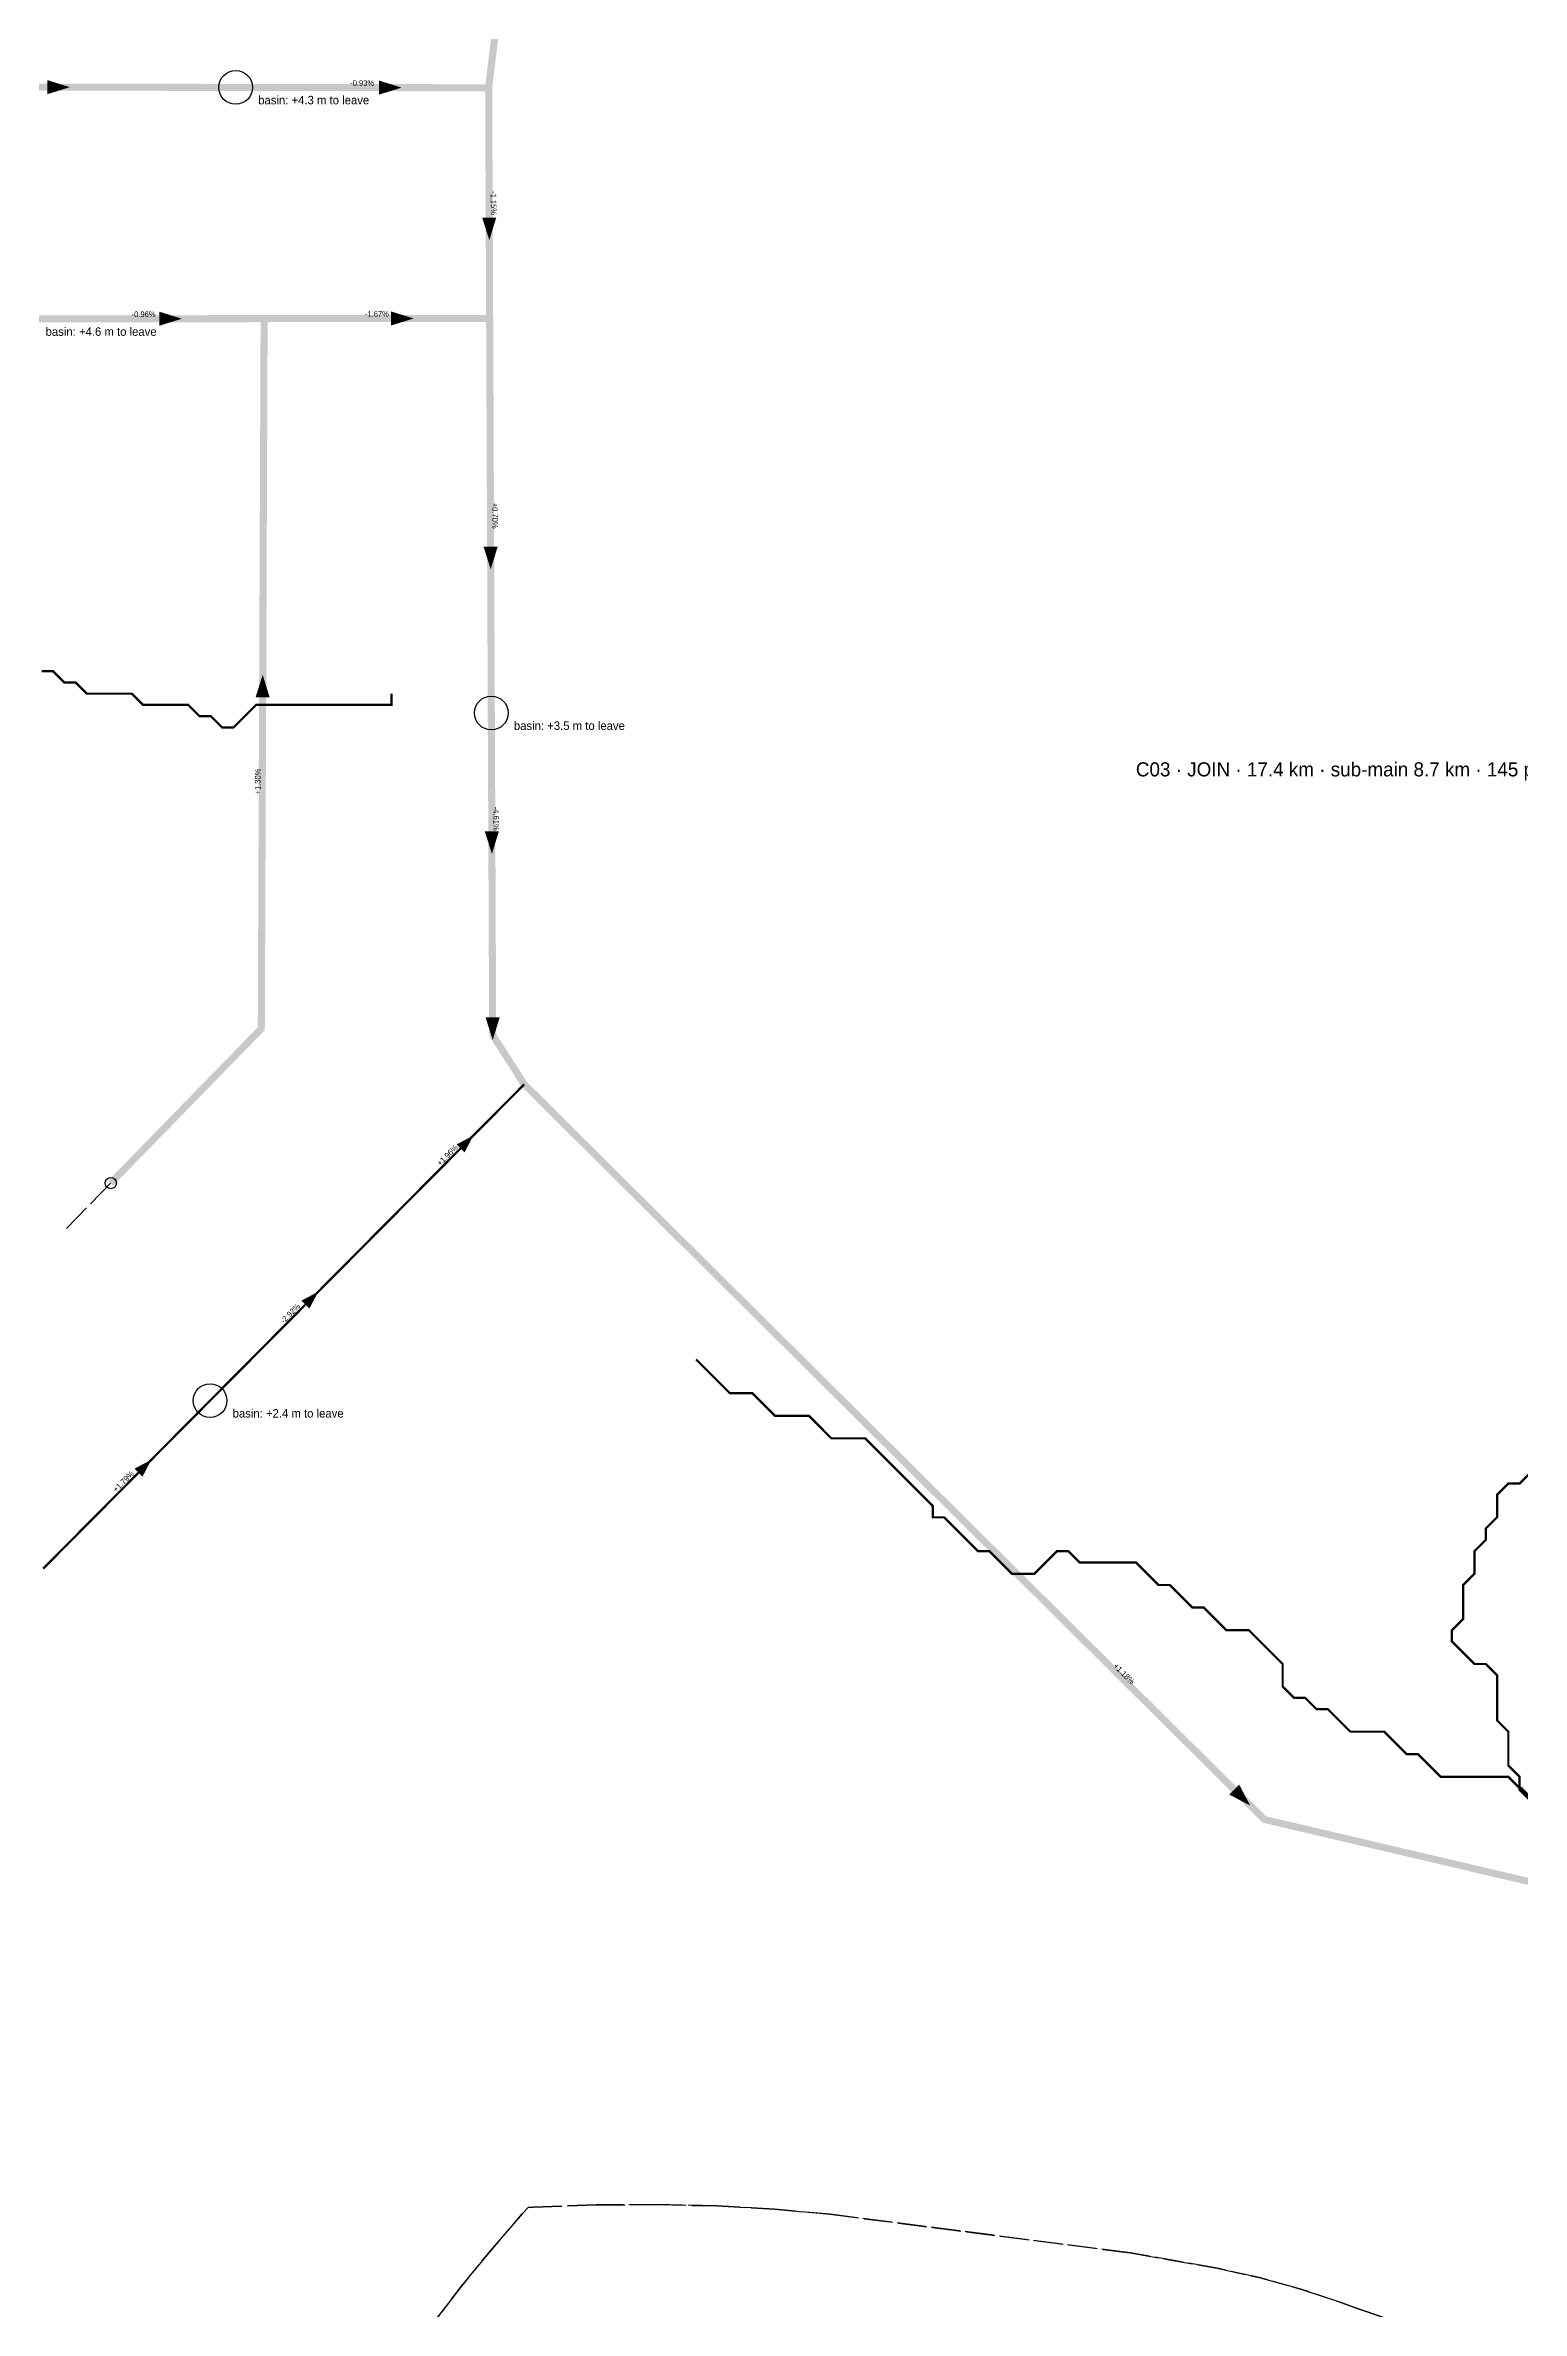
# Model space of a CAD drawing. Header units: metres. Extents: x 442821 to 452274, y 2561971 to 2571293.
# Drawn here: x 445217 to 445740, y 2563970 to 2564773 of the extents above; entities that cross this region are included whole.
import ezdxf
from ezdxf.enums import TextEntityAlignment as Align

# ---------------------------------------------------------------- set-up
doc = ezdxf.new("R2010")
doc.units = ezdxf.units.M
doc.header["$LTSCALE"] = 8
doc.linetypes.add('DASHDOT', pattern=[3.556, 2.54, -0.508, 0, -0.508])
doc.linetypes.add('DASHED', pattern=[1.524, 1.27, -0.254])
for name, color, linetype in [('A_ARROWS', 7, 'Continuous'), ('A_BASINS', 1, 'Continuous'), ('A_CATCH_LABEL', 7, 'Continuous'), ('A_CATCHMENTS', 7, 'Continuous'), ('A_GRADIENT', 8, 'Continuous'), ('A_HEAD_GAP', 8, 'Continuous'), ('A_HEADS', 8, 'Continuous'), ('A_LATERAL', 7, 'Continuous'), ('A_STREAMS', 5, 'Continuous'), ('A_SUBMAIN', 7, 'Continuous')]:
    doc.layers.add(name, color=color, linetype=linetype)

msp = doc.modelspace()

# ---------------------------------------------------------------- linework, layer by layer
at = {"layer": 'A_ARROWS', "color": 2}
for points in [[(445225.21, 2564758.55), (445217.21, 2564756.06), (445217.22, 2564761.06)], [(445342.85, 2564758.39), (445334.85, 2564755.9), (445334.85, 2564760.9)], [(445373.97, 2564704.28), (445371.44, 2564712.27), (445376.44, 2564712.29)], [(445264.93, 2564676.44), (445256.93, 2564673.93), (445256.93, 2564678.93)], [(445347.1, 2564676.53), (445339.1, 2564674.02), (445339.1, 2564679.02)], [(445374.47, 2564587.59), (445371.93, 2564595.58), (445376.93, 2564595.6)], [(445293.62, 2564550.15), (445296.09, 2564542.14), (445291.09, 2564542.16)], [(445374.9, 2564486.63), (445372.36, 2564494.62), (445377.36, 2564494.64)], [(445375.18, 2564420.65), (445372.64, 2564428.64), (445377.64, 2564428.66)], [(445368.29, 2564386.74), (445365.2, 2564380.79), (445362.36, 2564383.6)], [(445313.28, 2564331.35), (445310.19, 2564325.4), (445307.35, 2564328.21)], [(445254.1, 2564271.75), (445251.01, 2564265.8), (445248.17, 2564268.62)], [(445643.77, 2564149.18), (445636.33, 2564153.04), (445639.85, 2564156.59)]]:
    msp.add_solid(points, dxfattribs=at)
at = {"layer": 'A_BASINS', "color": 1}
for centre in [(445284.02, 2564758.47), (445374.68, 2564536.61), (445274.95, 2564292.75)]:
    msp.add_circle(centre, 6, dxfattribs=at)
at = {"layer": 'A_CATCHMENTS', "color": 2, "linetype": 'DASHED'}
msp.add_lwpolyline([(445690.83, 2563967.76), (445682.03, 2563970.64), (445676.31, 2563972.83), (445661.73, 2563977.64), (445646.98, 2563981.72), (445632.06, 2563985.09), (445601.18, 2563990.52), (445494.82, 2564004.19), (445475.05, 2564006), (445454.64, 2564007.15), (445433.58, 2564007.65), (445411.87, 2564007.5), (445389.51, 2564006.69), (445387.71, 2564006.58), (445385.64, 2564004.33), (445374.45, 2563991.39), (445363.63, 2563978.08), (445353.17, 2563964.41)], dxfattribs=at)
at = {"layer": 'A_CATCHMENTS', "color": 1, "linetype": 'DASHED'}
msp.add_lwpolyline([(445353.17, 2563964.41), (445363.63, 2563978.08), (445374.45, 2563991.39), (445385.64, 2564004.33), (445387.71, 2564006.58), (445389.51, 2564006.69), (445411.87, 2564007.5), (445433.58, 2564007.65), (445454.64, 2564007.15), (445475.05, 2564006), (445494.82, 2564004.19), (445601.18, 2563990.52), (445632.06, 2563985.09), (445646.98, 2563981.72), (445661.73, 2563977.64), (445676.31, 2563972.83), (445682.03, 2563970.64), (445690.83, 2563967.76)], dxfattribs=at)
at = {"layer": 'A_HEAD_GAP', "color": 8, "linetype": 'DASHED'}
msp.add_lwpolyline([(445224.07, 2564353.83), (445239.72, 2564369.89)], dxfattribs=at)
at = {"layer": 'A_HEADS', "color": 2}
msp.add_circle((445239.72, 2564369.89), 2, dxfattribs=at)
at = {"layer": 'A_LATERAL', "color": 2, "const_width": 0.8}
for points in [[(445334.14, 2564352.35), (445386.36, 2564404.93)], [(445215.77, 2564233.15), (445274.95, 2564292.75)]]:
    msp.add_lwpolyline(points, dxfattribs=at)
at = {"layer": 'A_LATERAL', "color": 2, "linetype": 'DASHDOT', "const_width": 0.8}
msp.add_lwpolyline([(445274.95, 2564292.75), (445334.14, 2564352.35)], dxfattribs=at)
at = {"layer": 'A_STREAMS', "color": 5}
for points, const_width in [([(445339.25, 2564543.47), (445339.25, 2564539.47), (445335.25, 2564539.47), (445331.25, 2564539.47), (445327.25, 2564539.47), (445323.24, 2564539.47), (445319.24, 2564539.47), (445315.24, 2564539.47), (445311.24, 2564539.47), (445307.24, 2564539.47), (445303.24, 2564539.47), (445299.24, 2564539.47), (445295.24, 2564539.47), (445291.24, 2564539.47), (445287.24, 2564535.46), (445283.24, 2564531.46), (445279.24, 2564531.46), (445275.24, 2564535.46), (445271.24, 2564535.46), (445267.24, 2564539.47), (445263.24, 2564539.47), (445259.24, 2564539.47), (445255.24, 2564539.47), (445251.23, 2564539.47), (445247.23, 2564543.47), (445243.23, 2564543.47), (445239.23, 2564543.47), (445235.23, 2564543.47), (445231.23, 2564543.47), (445227.23, 2564547.47), (445223.23, 2564547.47), (445219.23, 2564551.47), (445215.23, 2564551.47)], 0.8), ([(445447.26, 2564307.38), (445451.26, 2564303.38), (445455.26, 2564299.38), (445459.26, 2564295.38), (445463.26, 2564295.38), (445467.26, 2564295.38), (445471.26, 2564291.38), (445475.27, 2564287.38), (445479.27, 2564287.38), (445483.27, 2564287.38), (445487.27, 2564287.38), (445491.27, 2564283.38), (445495.27, 2564279.37), (445499.27, 2564279.37), (445503.27, 2564279.37), (445507.27, 2564279.37), (445511.27, 2564275.37), (445515.27, 2564271.37), (445519.27, 2564267.37), (445523.27, 2564263.37), (445527.27, 2564259.37), (445531.27, 2564255.37), (445531.27, 2564251.36), (445535.27, 2564251.36), (445539.27, 2564247.36), (445543.27, 2564243.36), (445547.28, 2564239.36), (445551.28, 2564239.36), (445555.28, 2564235.36), (445559.28, 2564231.36), (445563.28, 2564231.36), (445567.28, 2564231.36), (445571.28, 2564235.36), (445575.28, 2564239.36), (445579.28, 2564239.36), (445583.28, 2564235.36), (445587.28, 2564235.36), (445591.28, 2564235.36), (445595.28, 2564235.36), (445599.28, 2564235.36), (445603.28, 2564235.36), (445607.28, 2564231.36), (445611.28, 2564227.36), (445615.28, 2564227.36), (445619.29, 2564223.36), (445623.29, 2564219.35), (445627.29, 2564219.35), (445631.29, 2564215.35), (445635.29, 2564211.35), (445639.29, 2564211.35), (445643.29, 2564211.35), (445647.29, 2564207.35), (445651.29, 2564203.35), (445655.29, 2564199.35), (445655.29, 2564195.35), (445655.29, 2564191.34), (445659.29, 2564187.34), (445663.29, 2564187.34), (445667.29, 2564183.34), (445671.29, 2564183.34), (445675.29, 2564179.34), (445679.29, 2564175.34), (445683.29, 2564175.34), (445687.29, 2564175.34), (445691.3, 2564175.34), (445695.3, 2564171.34), (445699.3, 2564167.34), (445703.3, 2564167.34), (445707.3, 2564163.33), (445711.3, 2564159.33), (445715.3, 2564159.33), (445719.3, 2564159.33), (445723.3, 2564159.33), (445727.3, 2564159.33), (445731.3, 2564159.33), (445735.3, 2564159.33), (445739.3, 2564155.33)], 0.8), ([(445743.3, 2564267.37), (445739.3, 2564263.37), (445735.3, 2564263.37), (445731.3, 2564259.37), (445731.3, 2564255.37), (445731.3, 2564251.36), (445727.3, 2564247.36), (445727.3, 2564243.36), (445723.3, 2564239.36), (445723.3, 2564235.36), (445723.3, 2564231.36), (445719.3, 2564227.36), (445719.3, 2564223.36), (445719.3, 2564219.35), (445719.3, 2564215.35), (445715.3, 2564211.35), (445715.3, 2564207.35), (445719.3, 2564203.35), (445723.3, 2564199.35), (445727.3, 2564199.35), (445731.3, 2564195.35), (445731.3, 2564191.34), (445731.3, 2564187.34), (445731.3, 2564183.34), (445731.3, 2564179.34), (445735.3, 2564175.34), (445735.3, 2564171.34), (445735.3, 2564167.34), (445735.3, 2564163.33), (445739.3, 2564159.33), (445739.3, 2564155.33)], 0.8), ([(445739.3, 2564155.33), (445743.3, 2564151.33)], 1.6)]:
    msp.add_lwpolyline(points, dxfattribs=dict(at, const_width=const_width))
at = {"layer": 'A_SUBMAIN', "color": 2, "linetype": 'DASHDOT', "const_width": 2.5}
for points in [[(445379.95, 2564810.11), (445373.74, 2564758.34)], [(445284.02, 2564758.47), (445373.74, 2564758.34)], [(445373.74, 2564758.34), (445374.09, 2564676.56)], [(445208.64, 2564676.37), (445294.12, 2564676.47)], [(445294.12, 2564676.47), (445374.09, 2564676.56)], [(445374.68, 2564536.61), (445375, 2564461.64)]]:
    msp.add_lwpolyline(points, dxfattribs=at)
at = {"layer": 'A_SUBMAIN', "color": 2, "linetype": 'DASHED', "const_width": 2.5}
msp.add_lwpolyline([(445124.51, 2564758.69), (445284.02, 2564758.47)], dxfattribs=at)
at = {"layer": 'A_SUBMAIN', "color": 2, "const_width": 2.5}
for points in [[(445239.72, 2564369.89), (445293.12, 2564424.64), (445294.12, 2564676.47)], [(445374.09, 2564676.56), (445374.68, 2564536.61)], [(445375, 2564461.64), (445375.17, 2564422.39), (445386.36, 2564404.93)], [(445386.36, 2564404.93), (445648.75, 2564144.22), (445869.31, 2564092.48)]]:
    msp.add_lwpolyline(points, dxfattribs=at)

# ---------------------------------------------------------------- texts
at = {"layer": 'A_BASINS', "color": 1}
for s, p in [('basin: +4.3 m to leave', (445292.02, 2564752.47)), ('basin: +4.6 m to leave', (445216.64, 2564670.37)), ('basin: +3.5 m to leave', (445382.68, 2564530.61)), ('basin: +2.4 m to leave', (445282.95, 2564286.75))]:
    msp.add_text(s, height=3, dxfattribs=at).set_placement(p)
at = {"layer": 'A_CATCH_LABEL', "color": 2}
msp.add_text('C03 · JOIN · 17.4 km · sub-main 8.7 km · 145 pipes · 2.41 km²', height=5, dxfattribs=at).set_placement((445695.93, 2564516.62), align=Align.MIDDLE_CENTER)
at = {"layer": 'A_GRADIENT', "color": 2}
for s, rotation, p in [('-0.93%', -0.07901, (445328.88, 2564758.41)), ('-1.15%', -89.75578, (445373.91, 2564717.45)), ('-0.96%', 0.0674, (445251.38, 2564676.42)), ('-1.67%', 0.0674, (445334.11, 2564676.52)), ('+0.70%', -89.75578, (445374.39, 2564606.59)), ('+1.30%', 89.77199, (445293.47, 2564512.31)), ('-4.61%', -89.75578, (445374.84, 2564499.12)), ('+1.96%', 45.19994, (445360.25, 2564378.64)), ('-2.92%', 45.19994, (445304.54, 2564322.55)), ('+1.79%', 45.19994, (445245.36, 2564262.95)), ('+1.18%', -44.81555, (445597.91, 2564194.74))]:
    msp.add_text(s, height=2, rotation=rotation, dxfattribs=at).set_placement(p, align=Align.BOTTOM_CENTER)

doc.saveas('drawing.dxf')
